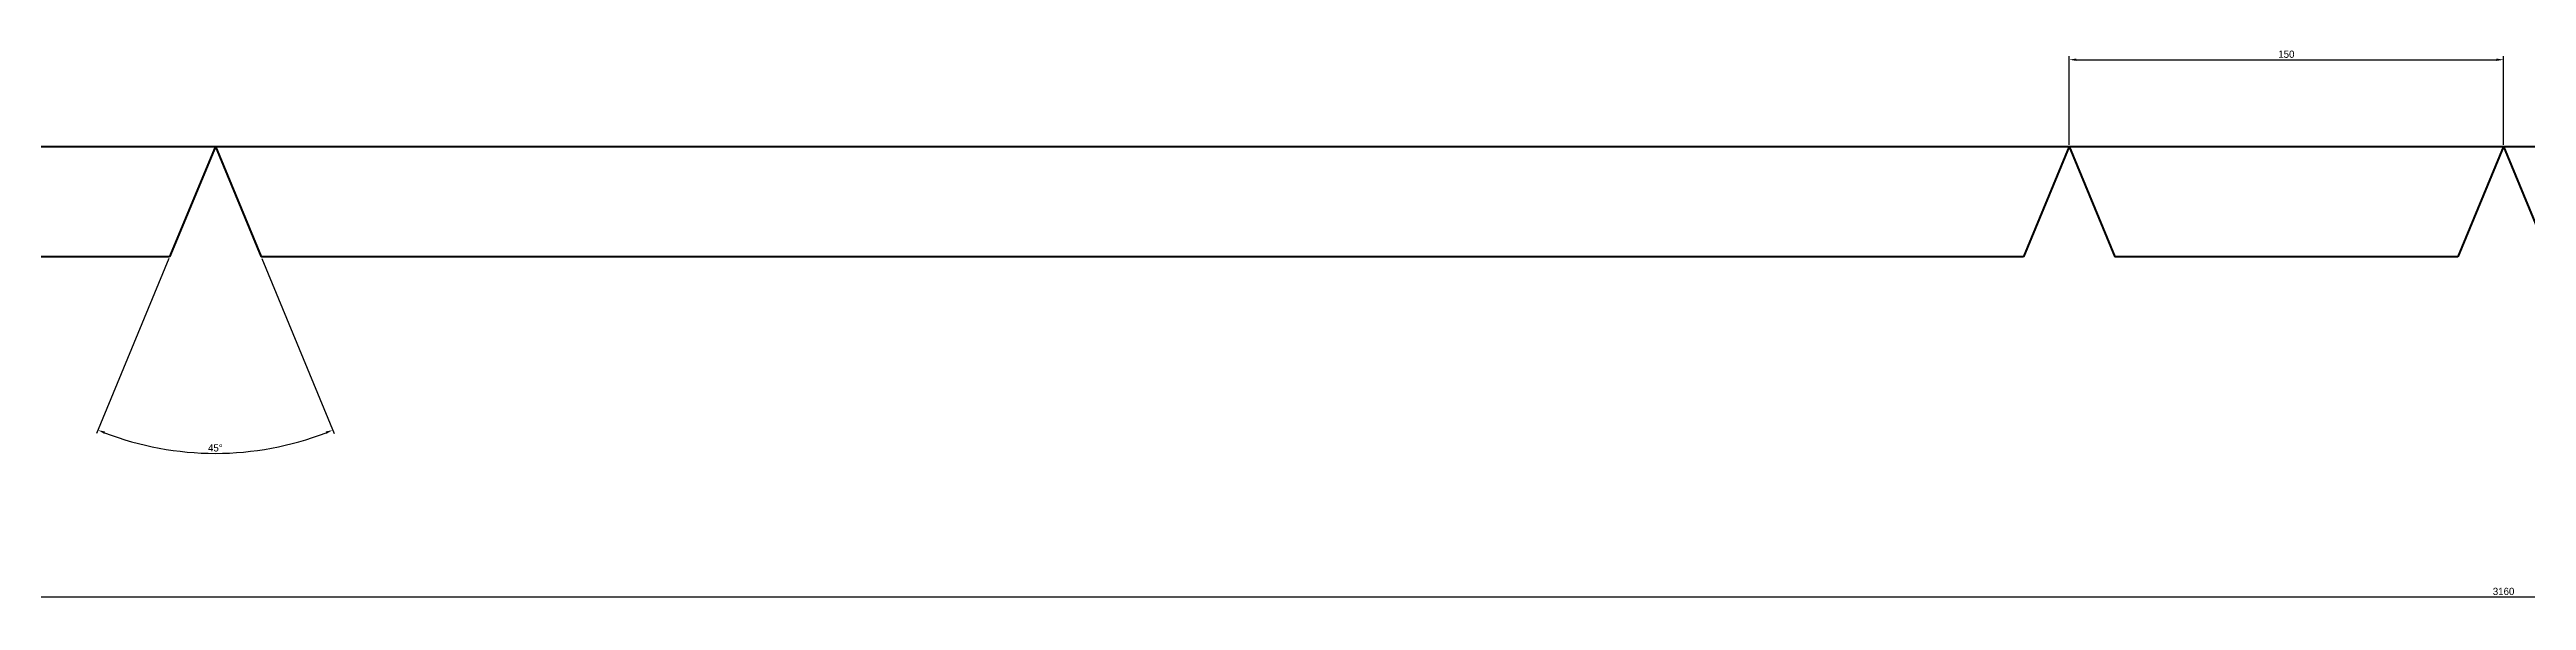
# Model space of a CAD drawing. Header units: millimetres. Extents: x 597 to 10144, y 3302 to 4396.
# Drawn here: x 1363 to 2218, y 3866 to 4056 of the extents above; entities that cross this region are included whole.
import ezdxf

# ---------------------------------------------------------------- set-up
doc = ezdxf.new("R2010")
doc.units = ezdxf.units.MM
doc.layers.add('Dark', color=2, linetype='Continuous', lineweight=60)
doc.layers.add('Medium', color=6, linetype='Continuous', lineweight=20)
doc.dimstyles.new('ISO-25', dxfattribs={"dimtxt": 2.5, "dimasz": 2.5, "dimexe": 1.25, "dimexo": 0.625, "dimtad": 1, "dimtxsty": 'Standard', "dimcen": 2.5, "dimadec": 0, "dimazin": 0, "dimtfac": 1, "dimtmove": 0, "dimatfit": 3, "dimfxl": 1, "dimarcsym": 0})

# ---------------------------------------------------------------- blocks, each defined once
blk = doc.blocks.new('*D15')
at = {"layer": 'Defpoints', "color": 0}
for p in [(2210.41, 4052.45), (2060.41, 4022.45), (2210.41, 4022.45)]:
    blk.add_point(p, dxfattribs=at)
at = {"layer": 'Medium', "color": 0, "lineweight": -2}
for p, q in [((2060.41, 4023.08), (2060.41, 4053.7)), ((2210.41, 4023.08), (2210.41, 4053.7)), ((2062.91, 4052.45), (2207.91, 4052.45))]:
    blk.add_line(p, q, dxfattribs=at)
at = {"layer": 'Medium', "color": 0}
for points in [[(2062.91, 4052.87), (2062.91, 4052.03), (2060.41, 4052.45)], [(2207.91, 4052.87), (2207.91, 4052.03), (2210.41, 4052.45)]]:
    blk.add_solid(points, dxfattribs=at)
at = {"layer": 'Medium', "color": 0, "insert": (2135.41, 4054.33), "char_height": 2.5, "attachment_point": 5}
blk.add_mtext('150', dxfattribs=at)
blk = doc.blocks.new('*D16')
at = {"layer": 'Defpoints', "color": 0}
for p in [(1420.41, 4022.45), (1420.41, 4022.45), (1404.63, 3984.35), (1436.2, 3984.35), (1406.58, 3917.41)]:
    blk.add_point(p, dxfattribs=at)
at = {"layer": 'Medium', "color": 0, "lineweight": -2}
for p, q in [((1404.39, 3983.77), (1379.39, 3923.41)), ((1436.43, 3983.77), (1461.44, 3923.41))]:
    blk.add_line(p, q, dxfattribs=at)
blk.add_arc((1420.41, 4022.45), 105.95, 248.85196, 291.14804, dxfattribs=at)
at = {"layer": 'Medium', "color": 0}
for points in [[(1382.03, 3923.25), (1382.34, 3924.02), (1379.87, 3924.56)], [(1458.48, 3924.02), (1458.79, 3923.25), (1460.96, 3924.56)]]:
    blk.add_solid(points, dxfattribs=at)
at = {"layer": 'Medium', "color": 0, "insert": (1420.41, 3918.37), "char_height": 2.5, "attachment_point": 5}
blk.add_mtext('45°', dxfattribs=at)
blk = doc.blocks.new('*D17')
at = {"layer": 'Defpoints', "color": 0}
for p in [(630.41, 4022.45), (3790.41, 4022.45), (3790.41, 3866.93)]:
    blk.add_point(p, dxfattribs=at)
at = {"layer": 'Medium', "color": 0, "lineweight": -2}
for p, q in [((630.41, 4021.83), (630.41, 3865.68)), ((3790.41, 4021.83), (3790.41, 3865.68)), ((632.91, 3866.93), (3787.91, 3866.93))]:
    blk.add_line(p, q, dxfattribs=at)
at = {"layer": 'Medium', "color": 0}
for points in [[(632.91, 3867.35), (632.91, 3866.52), (630.41, 3866.93)], [(3787.91, 3867.35), (3787.91, 3866.52), (3790.41, 3866.93)]]:
    blk.add_solid(points, dxfattribs=at)
at = {"layer": 'Medium', "color": 0, "insert": (2210.41, 3868.81), "char_height": 2.5, "attachment_point": 5}
blk.add_mtext('3160', dxfattribs=at)

msp = doc.modelspace()

# ---------------------------------------------------------------- linework, layer by layer
at = {"layer": 'Dark'}
for p, q in [((1420.414, 4022.452), (1404.632, 3984.352)), ((1420.414, 4022.452), (1436.195, 3984.352)), ((2060.414, 4022.452), (2044.632, 3984.352)), ((2060.414, 4022.452), (2076.195, 3984.352)), ((2210.414, 4022.452), (2194.632, 3984.352)), ((2210.414, 4022.452), (2226.195, 3984.352))]:
    msp.add_line(p, q, dxfattribs=at)
for points in [[(630.414, 4022.452), (3790.414, 4022.452)], [(1404.632, 3984.352), (1286.195, 3984.352)], [(2044.632, 3984.352), (1436.195, 3984.352)], [(2194.632, 3984.352), (2076.195, 3984.352)]]:
    msp.add_lwpolyline(points, dxfattribs=at)

# ---------------------------------------------------------------- dimensions: what is measured, and where the dimension line sits
at = {"layer": 'Medium'}
for base, p1, p2, picture, middle in [((2210.414, 4052.452), (2060.414, 4022.452), (2210.414, 4022.452), '*D15', (2135.414, 4054.327)), ((3790.414, 3866.935), (630.414, 4022.452), (3790.414, 4022.452), '*D17', (2210.414, 3868.81))]:
    dim = msp.add_linear_dim(base=base, p1=p1, p2=p2, dimstyle='ISO-25', dxfattribs=at)
    dim.commit()
    dim.dimension.update_dxf_attribs({"geometry": picture, "text_midpoint": middle})
dim = msp.add_angular_dim_2l(base=(1406.584, 3917.406), line1=((1420.414, 4022.452), (1436.195, 3984.352)), line2=((1420.414, 4022.452), (1404.632, 3984.352)), dimstyle='ISO-25', dxfattribs=at)
dim.commit()
dim.dimension.update_dxf_attribs({"geometry": '*D16', "text_midpoint": (1420.414, 3918.374)})

doc.saveas('drawing.dxf')
